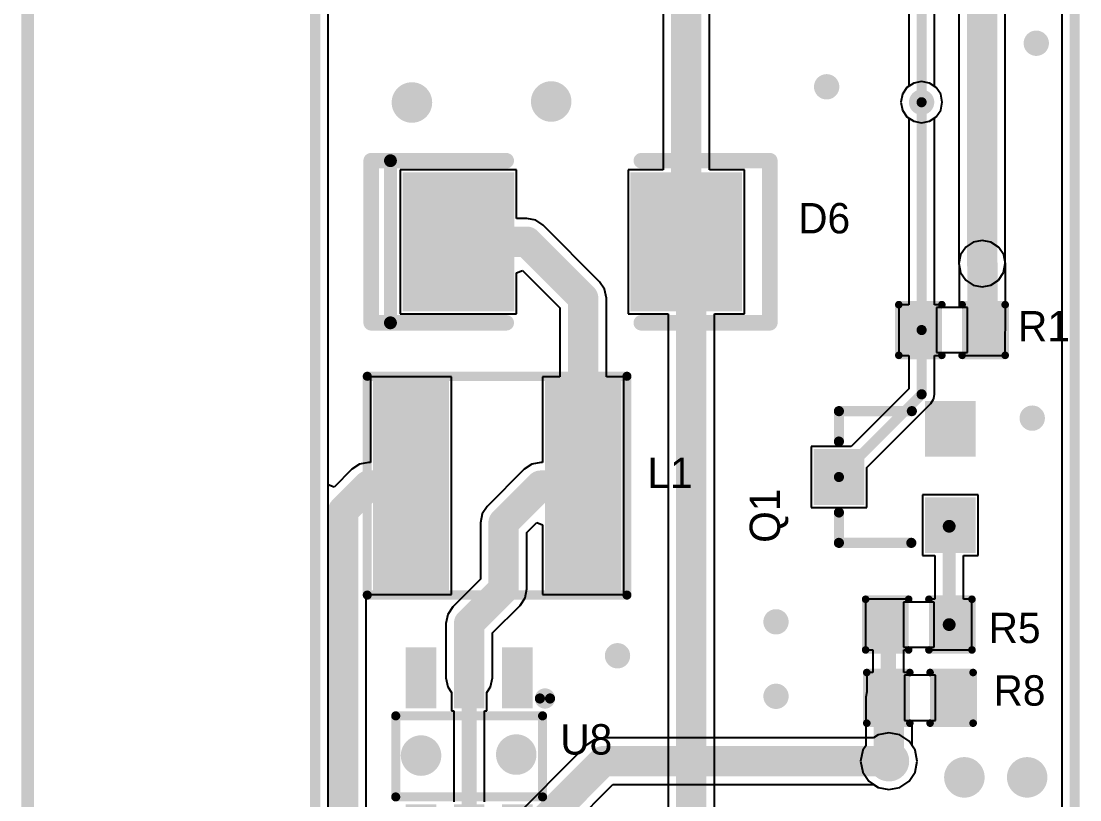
# Model space of a CAD drawing. Extents: x 10.58 to 11.54, y 9.91 to 15.27.
# Drawn here: x 10.598 to 11.421, y 11.416 to 12.021 of the extents above; entities that cross this region are included whole.
import ezdxf

# ---------------------------------------------------------------- set-up
doc = ezdxf.new("R2010")
doc.units = 0
doc.layers.get('0').update_dxf_attribs({"linetype": 'CONTINUOUS'})
for name, color, linetype in [('BOTTOMLAYER', 5, 'CONTINUOUS'), ('KEEPOUTLAYER', 6, 'CONTINUOUS'), ('MULTILAYER', 9, 'CONTINUOUS'), ('TOPLAYER', 1, 'CONTINUOUS'), ('TOPOVERLAY', 2, 'CONTINUOUS'), ('TOPPASTE', 8, 'CONTINUOUS'), ('TOPSOLDER', 216, 'CONTINUOUS'), ('VIAHOLELAYER', 16, 'CONTINUOUS')]:
    doc.layers.add(name, color=color, linetype=linetype)

# ---------------------------------------------------------------- blocks, each defined once
blk = doc.blocks.new('SOT_23_6L_1')
at = {"layer": 'TOPLAYER'}
for points in [[(-0.045276, 0.080709), (-0.045276, 0.041339), (-0.029528, 0.080709), (-0.029528, 0.041339)], [(-0.007874, 0.080709), (-0.007874, 0.041339), (0.007874, 0.080709), (0.007874, 0.041339)], [(0.029528, 0.080709), (0.029528, 0.041339), (0.045276, 0.080709), (0.045276, 0.041339)], [(-0.045276, -0.041339), (-0.045276, -0.080709), (-0.029528, -0.041339), (-0.029528, -0.080709)], [(-0.007874, -0.041339), (-0.007874, -0.080709), (0.007874, -0.041339), (0.007874, -0.080709)], [(0.029528, -0.041339), (0.029528, -0.080709), (0.045276, -0.041339), (0.045276, -0.080709)]]:
    blk.add_solid(points, dxfattribs=at)
at = {"layer": 'TOPOVERLAY', "const_width": 0.007087}
for points in [[(0.057087, 0.031496), (-0.057087, 0.031496)], [(-0.057087, 0.031496), (-0.057087, -0.031496)], [(0.057087, 0.031496), (0.057087, -0.031496)], [(0.057087, -0.031496), (-0.057087, -0.031496)]]:
    blk.add_lwpolyline(points, dxfattribs=at)
at = {"layer": 'TOPOVERLAY'}
for points, const_width in [([(-0.058858, 0.031496, 1), (-0.055315, 0.031496, 1)], 0.003543), ([(-0.058858, 0.031496, 1), (-0.055315, 0.031496, 1)], 0.003543), ([(0.055315, 0.031496, 1), (0.058858, 0.031496, 1)], 0.003543), ([(0.055315, 0.031496, 1), (0.058858, 0.031496, 1)], 0.003543), ([(-0.058858, -0.031496, 1), (-0.055315, -0.031496, 1)], 0.003543), ([(-0.058858, -0.031496, 1), (-0.055315, -0.031496, 1)], 0.003543), ([(0.055315, -0.031496, 1), (0.058858, -0.031496, 1)], 0.003543), ([(0.055315, -0.031496, 1), (0.058858, -0.031496, 1)], 0.003543), ([(-0.055, -0.045, 1), (-0.062874, -0.045, 1)], 0.007874), ([(-0.064842, -0.045, 1), (-0.060906, -0.045, 1)], 0.003937), ([(-0.056968, -0.045, 1), (-0.053032, -0.045, 1)], 0.003937)]:
    blk.add_lwpolyline(points, format="xyb", close=True, dxfattribs=dict(at, const_width=const_width))
at = {"layer": 'TOPPASTE'}
for points in [[(-0.045276, 0.080709), (-0.045276, 0.041339), (-0.029528, 0.080709), (-0.029528, 0.041339)], [(-0.007874, 0.080709), (-0.007874, 0.041339), (0.007874, 0.080709), (0.007874, 0.041339)], [(0.029528, 0.080709), (0.029528, 0.041339), (0.045276, 0.080709), (0.045276, 0.041339)], [(-0.045276, -0.041339), (-0.045276, -0.080709), (-0.029528, -0.041339), (-0.029528, -0.080709)], [(-0.007874, -0.041339), (-0.007874, -0.080709), (0.007874, -0.041339), (0.007874, -0.080709)], [(0.029528, -0.041339), (0.029528, -0.080709), (0.045276, -0.041339), (0.045276, -0.080709)]]:
    blk.add_solid(points, dxfattribs=at)
at = {"layer": 'TOPSOLDER'}
for points in [[(-0.049276, 0.084709), (-0.049276, 0.037339), (-0.025528, 0.084709), (-0.025528, 0.037339)], [(-0.011874, 0.084709), (-0.011874, 0.037339), (0.011874, 0.084709), (0.011874, 0.037339)], [(0.025528, 0.084709), (0.025528, 0.037339), (0.049276, 0.084709), (0.049276, 0.037339)], [(-0.049276, -0.037339), (-0.049276, -0.084709), (-0.025528, -0.037339), (-0.025528, -0.084709)], [(-0.011874, -0.037339), (-0.011874, -0.084709), (0.011874, -0.037339), (0.011874, -0.084709)], [(0.025528, -0.037339), (0.025528, -0.084709), (0.049276, -0.037339), (0.049276, -0.084709)]]:
    blk.add_solid(points, dxfattribs=at)
blk = doc.blocks.new('DSMD_5')
at = {"layer": 'TOPLAYER'}
for points in [[(-0.03937, -0.05), (0.03937, -0.05), (-0.03937, 0.05), (0.03937, 0.05)], [(0.137795, -0.05), (0.216535, -0.05), (0.137795, 0.05), (0.216535, 0.05)]]:
    blk.add_solid(points, dxfattribs=at)
at = {"layer": 'TOPOVERLAY'}
for points, const_width in [([(0.035, 0.062992), (-0.065, 0.062992)], 0.012), ([(-0.065, 0.062992), (-0.065, -0.062992)], 0.012), ([(0.245, 0.062992), (0.139921, 0.062992)], 0.012), ([(0.23, 0.062992), (0.23, -0.062992)], 0.01), ([(0.245, 0.062992), (0.245, -0.062992)], 0.012), ([(0.035, -0.062992), (-0.065, -0.062992)], 0.012), ([(0.245, -0.062992), (0.139921, -0.062992)], 0.012)]:
    blk.add_lwpolyline(points, dxfattribs=dict(at, const_width=const_width))
for points, const_width in [([(-0.068, 0.062992, 1), (-0.062, 0.062992, 1)], 0.006), ([(-0.068, 0.062992, 1), (-0.062, 0.062992, 1)], 0.006), ([(0.032, 0.062992, 1), (0.038, 0.062992, 1)], 0.006), ([(0.136921, 0.062992, 1), (0.142921, 0.062992, 1)], 0.006), ([(0.2275, 0.062992, 1), (0.2325, 0.062992, 1)], 0.005), ([(0.242, 0.062992, 1), (0.248, 0.062992, 1)], 0.006), ([(0.242, 0.062992, 1), (0.248, 0.062992, 1)], 0.006), ([(-0.068, -0.062992, 1), (-0.062, -0.062992, 1)], 0.006), ([(-0.068, -0.062992, 1), (-0.062, -0.062992, 1)], 0.006), ([(0.032, -0.062992, 1), (0.038, -0.062992, 1)], 0.006), ([(0.136921, -0.062992, 1), (0.142921, -0.062992, 1)], 0.006), ([(0.242, -0.062992, 1), (0.248, -0.062992, 1)], 0.006), ([(0.242, -0.062992, 1), (0.248, -0.062992, 1)], 0.006), ([(0.2275, -0.062992, 1), (0.2325, -0.062992, 1)], 0.005)]:
    blk.add_lwpolyline(points, format="xyb", close=True, dxfattribs=dict(at, const_width=const_width))
at = {"layer": 'TOPPASTE'}
for points in [[(-0.03937, -0.05), (0.03937, -0.05), (-0.03937, 0.05), (0.03937, 0.05)], [(0.137795, -0.05), (0.216535, -0.05), (0.137795, 0.05), (0.216535, 0.05)]]:
    blk.add_solid(points, dxfattribs=at)
at = {"layer": 'TOPSOLDER'}
for points in [[(-0.04337, -0.054), (0.04337, -0.054), (-0.04337, 0.054), (0.04337, 0.054)], [(0.133795, -0.054), (0.220535, -0.054), (0.133795, 0.054), (0.220535, 0.054)]]:
    blk.add_solid(points, dxfattribs=at)
blk = doc.blocks.new('L_SMD_25')
at = {"layer": 'TOPLAYER'}
for points in [[(-0.092835, -0.07811), (-0.041654, -0.07811), (-0.092835, 0.07937), (-0.041654, 0.07937)], [(0.041024, -0.07811), (0.092205, -0.07811), (0.041024, 0.07937), (0.092205, 0.07937)]]:
    blk.add_solid(points, dxfattribs=at)
at = {"layer": 'TOPOVERLAY', "const_width": 0.007087}
for points in [[(-0.10126, 0.08563), (-0.10126, -0.08437)], [(0.10063, 0.08563), (-0.10126, 0.08563)], [(0.10063, 0.08563), (0.10063, -0.08437)], [(0.10063, -0.08437), (-0.10126, -0.08437)]]:
    blk.add_lwpolyline(points, dxfattribs=at)
at = {"layer": 'TOPOVERLAY', "const_width": 0.003543}
for points in [[(-0.103031, 0.08563, 1), (-0.099488, 0.08563, 1)], [(-0.103031, 0.08563, 1), (-0.099488, 0.08563, 1)], [(0.098858, 0.08563, 1), (0.102402, 0.08563, 1)], [(0.098858, 0.08563, 1), (0.102402, 0.08563, 1)], [(-0.103031, -0.08437, 1), (-0.099488, -0.08437, 1)], [(-0.103031, -0.08437, 1), (-0.099488, -0.08437, 1)], [(0.098858, -0.08437, 1), (0.102402, -0.08437, 1)], [(0.098858, -0.08437, 1), (0.102402, -0.08437, 1)]]:
    blk.add_lwpolyline(points, format="xyb", close=True, dxfattribs=at)
at = {"layer": 'TOPPASTE'}
for points in [[(-0.092835, -0.07811), (-0.041654, -0.07811), (-0.092835, 0.07937), (-0.041654, 0.07937)], [(0.041024, -0.07811), (0.092205, -0.07811), (0.041024, 0.07937), (0.092205, 0.07937)]]:
    blk.add_solid(points, dxfattribs=at)
at = {"layer": 'TOPSOLDER'}
for points in [[(-0.096835, -0.08211), (-0.037653, -0.08211), (-0.096835, 0.08337), (-0.037653, 0.08337)], [(0.037024, -0.08211), (0.096205, -0.08211), (0.037024, 0.08337), (0.096205, 0.08337)]]:
    blk.add_solid(points, dxfattribs=at)
blk = doc.blocks.new('SOT_23_29')
at = {"layer": 'TOPLAYER'}
for points in [[(-0.017716, -0.015748), (0.017716, -0.015748), (-0.017716, 0.015748), (0.017716, 0.015748)], [(-0.055118, -0.102362), (-0.019685, -0.102362), (-0.055118, -0.070866), (-0.019685, -0.070866)], [(0.019686, -0.102362), (0.055119, -0.102362), (0.019686, -0.070866), (0.055119, -0.070866)]]:
    blk.add_solid(points, dxfattribs=at)
at = {"layer": 'TOPOVERLAY', "const_width": 0.003937}
for points in [[(-0.05315, 0, 1), (-0.049213, 0, 1)], [(-0.05315, 0, 1), (-0.049213, 0, 1)], [(-0.029528, 0, 1), (-0.025591, 0, 1)], [(0.025591, 0, 1), (0.029528, 0, 1)], [(0.049213, 0, 1), (0.05315, 0, 1)], [(0.049213, 0, 1), (0.05315, 0, 1)], [(-0.05315, -0.056299, 1), (-0.049213, -0.056299, 1)], [(0.049213, -0.056693, 1), (0.05315, -0.056693, 1)]]:
    blk.add_lwpolyline(points, format="xyb", close=True, dxfattribs=at)
at = {"layer": 'TOPOVERLAY', "const_width": 0.007874}
for points in [[(-0.051181, 0), (-0.051181, -0.056299)], [(-0.051181, 0), (-0.027559, 0)], [(0.027559, 0), (0.051181, 0)], [(0.051181, 0), (0.051181, -0.056693)]]:
    blk.add_lwpolyline(points, dxfattribs=at)
at = {"layer": 'TOPPASTE'}
for points in [[(-0.017716, -0.015748), (0.017716, -0.015748), (-0.017716, 0.015748), (0.017716, 0.015748)], [(-0.055118, -0.102362), (-0.019685, -0.102362), (-0.055118, -0.070866), (-0.019685, -0.070866)], [(0.019686, -0.102362), (0.055119, -0.102362), (0.019686, -0.070866), (0.055119, -0.070866)]]:
    blk.add_solid(points, dxfattribs=at)
at = {"layer": 'TOPSOLDER'}
for points in [[(-0.021716, -0.019748), (0.021716, -0.019748), (-0.021716, 0.019748), (0.021716, 0.019748)], [(-0.059118, -0.106362), (-0.015685, -0.106362), (-0.059118, -0.066866), (-0.015685, -0.066866)], [(0.015686, -0.106362), (0.059118, -0.106362), (0.015686, -0.066866), (0.059118, -0.066866)]]:
    blk.add_solid(points, dxfattribs=at)
blk = doc.blocks.new('R_0402_30')
at = {"layer": 'TOPLAYER'}
for p, q in [((0.017, 0.0175), (-0.007, 0.0175)), ((-0.007, 0.0175), (-0.007, -0.0175)), ((0.017, -0.0175), (0.017, 0.0175)), ((-0.007, -0.0175), (0.017, -0.0175))]:
    blk.add_line(p, q, dxfattribs=at)
for points in [[(-0.006811, -0.01378), (-0.006811, 0.01378), (-0.030433, -0.01378), (-0.030433, 0.01378)], [(0.040433, -0.01378), (0.040433, 0.01378), (0.016811, -0.01378), (0.016811, 0.01378)]]:
    blk.add_solid(points, dxfattribs=at)
at = {"layer": 'TOPOVERLAY', "const_width": 0.005906}
for points in [[(-0.036339, -0.019685), (-0.036339, 0.019685)], [(-0.036339, 0.019685), (-0.002874, 0.019685)], [(0.012874, 0.019685), (0.046339, 0.019685)], [(0.046339, -0.019685), (0.046339, 0.019685)], [(-0.036339, -0.019685), (-0.002874, -0.019685)], [(0.012874, -0.019685), (0.046339, -0.019685)]]:
    blk.add_lwpolyline(points, dxfattribs=at)
at = {"layer": 'TOPOVERLAY', "const_width": 0.002953}
for points in [[(-0.037815, 0.019685, 1), (-0.034862, 0.019685, 1)], [(-0.037815, 0.019685, 1), (-0.034862, 0.019685, 1)], [(-0.00435, 0.019685, 1), (-0.001398, 0.019685, 1)], [(0.011398, 0.019685, 1), (0.01435, 0.019685, 1)], [(0.044862, 0.019685, 1), (0.047815, 0.019685, 1)], [(0.044862, 0.019685, 1), (0.047815, 0.019685, 1)], [(-0.037815, -0.019685, 1), (-0.034862, -0.019685, 1)], [(-0.037815, -0.019685, 1), (-0.034862, -0.019685, 1)], [(-0.00435, -0.019685, 1), (-0.001398, -0.019685, 1)], [(0.011398, -0.019685, 1), (0.01435, -0.019685, 1)], [(0.044862, -0.019685, 1), (0.047815, -0.019685, 1)], [(0.044862, -0.019685, 1), (0.047815, -0.019685, 1)]]:
    blk.add_lwpolyline(points, format="xyb", close=True, dxfattribs=at)
at = {"layer": 'TOPPASTE'}
for points in [[(-0.006811, -0.01378), (-0.006811, 0.01378), (-0.030433, -0.01378), (-0.030433, 0.01378)], [(0.040433, -0.01378), (0.040433, 0.01378), (0.016811, -0.01378), (0.016811, 0.01378)]]:
    blk.add_solid(points, dxfattribs=at)
at = {"layer": 'TOPSOLDER'}
for points in [[(-0.002811, -0.01778), (-0.002811, 0.01778), (-0.034433, -0.01778), (-0.034433, 0.01778)], [(0.044433, -0.01778), (0.044433, 0.01778), (0.012811, -0.01778), (0.012811, 0.01778)]]:
    blk.add_solid(points, dxfattribs=at)
blk = doc.blocks.new('R_0402_34')
at = {"layer": 'TOPLAYER'}
for p, q in [((0.017, 0.0175), (-0.007, 0.0175)), ((-0.007, 0.0175), (-0.007, -0.0175)), ((0.017, -0.0175), (0.017, 0.0175)), ((-0.007, -0.0175), (0.017, -0.0175))]:
    blk.add_line(p, q, dxfattribs=at)
for points in [[(-0.006811, -0.01378), (-0.006811, 0.01378), (-0.030433, -0.01378), (-0.030433, 0.01378)], [(0.040433, -0.01378), (0.040433, 0.01378), (0.016811, -0.01378), (0.016811, 0.01378)]]:
    blk.add_solid(points, dxfattribs=at)
at = {"layer": 'TOPOVERLAY', "const_width": 0.005906}
for points in [[(-0.036339, -0.019685), (-0.036339, 0.019685)], [(-0.036339, 0.019685), (-0.002874, 0.019685)], [(0.012874, 0.019685), (0.046339, 0.019685)], [(0.046339, -0.019685), (0.046339, 0.019685)], [(-0.036339, -0.019685), (-0.002874, -0.019685)], [(0.012874, -0.019685), (0.046339, -0.019685)]]:
    blk.add_lwpolyline(points, dxfattribs=at)
at = {"layer": 'TOPOVERLAY', "const_width": 0.002953}
for points in [[(-0.037815, 0.019685, 1), (-0.034862, 0.019685, 1)], [(-0.037815, 0.019685, 1), (-0.034862, 0.019685, 1)], [(-0.00435, 0.019685, 1), (-0.001398, 0.019685, 1)], [(0.011398, 0.019685, 1), (0.01435, 0.019685, 1)], [(0.044862, 0.019685, 1), (0.047815, 0.019685, 1)], [(0.044862, 0.019685, 1), (0.047815, 0.019685, 1)], [(-0.037815, -0.019685, 1), (-0.034862, -0.019685, 1)], [(-0.037815, -0.019685, 1), (-0.034862, -0.019685, 1)], [(-0.00435, -0.019685, 1), (-0.001398, -0.019685, 1)], [(0.011398, -0.019685, 1), (0.01435, -0.019685, 1)], [(0.044862, -0.019685, 1), (0.047815, -0.019685, 1)], [(0.044862, -0.019685, 1), (0.047815, -0.019685, 1)]]:
    blk.add_lwpolyline(points, format="xyb", close=True, dxfattribs=at)
at = {"layer": 'TOPPASTE'}
for points in [[(-0.006811, -0.01378), (-0.006811, 0.01378), (-0.030433, -0.01378), (-0.030433, 0.01378)], [(0.040433, -0.01378), (0.040433, 0.01378), (0.016811, -0.01378), (0.016811, 0.01378)]]:
    blk.add_solid(points, dxfattribs=at)
at = {"layer": 'TOPSOLDER'}
for points in [[(-0.002811, -0.01778), (-0.002811, 0.01778), (-0.034433, -0.01778), (-0.034433, 0.01778)], [(0.044433, -0.01778), (0.044433, 0.01778), (0.012811, -0.01778), (0.012811, 0.01778)]]:
    blk.add_solid(points, dxfattribs=at)
blk = doc.blocks.new('R_0402_36')
at = {"layer": 'TOPLAYER'}
for p, q in [((0.017, 0.0175), (-0.007, 0.0175)), ((-0.007, 0.0175), (-0.007, -0.0175)), ((0.017, -0.0175), (0.017, 0.0175)), ((-0.007, -0.0175), (0.017, -0.0175))]:
    blk.add_line(p, q, dxfattribs=at)
for points in [[(-0.006811, -0.01378), (-0.006811, 0.01378), (-0.030433, -0.01378), (-0.030433, 0.01378)], [(0.040433, -0.01378), (0.040433, 0.01378), (0.016811, -0.01378), (0.016811, 0.01378)]]:
    blk.add_solid(points, dxfattribs=at)
at = {"layer": 'TOPOVERLAY', "const_width": 0.005906}
for points in [[(-0.036339, -0.019685), (-0.036339, 0.019685)], [(-0.036339, 0.019685), (-0.002874, 0.019685)], [(0.012874, 0.019685), (0.046339, 0.019685)], [(0.046339, -0.019685), (0.046339, 0.019685)], [(-0.036339, -0.019685), (-0.002874, -0.019685)], [(0.012874, -0.019685), (0.046339, -0.019685)]]:
    blk.add_lwpolyline(points, dxfattribs=at)
at = {"layer": 'TOPOVERLAY', "const_width": 0.002953}
for points in [[(-0.037815, 0.019685, 1), (-0.034862, 0.019685, 1)], [(-0.037815, 0.019685, 1), (-0.034862, 0.019685, 1)], [(-0.00435, 0.019685, 1), (-0.001398, 0.019685, 1)], [(0.011398, 0.019685, 1), (0.01435, 0.019685, 1)], [(0.044862, 0.019685, 1), (0.047815, 0.019685, 1)], [(0.044862, 0.019685, 1), (0.047815, 0.019685, 1)], [(-0.037815, -0.019685, 1), (-0.034862, -0.019685, 1)], [(-0.037815, -0.019685, 1), (-0.034862, -0.019685, 1)], [(-0.00435, -0.019685, 1), (-0.001398, -0.019685, 1)], [(0.011398, -0.019685, 1), (0.01435, -0.019685, 1)], [(0.044862, -0.019685, 1), (0.047815, -0.019685, 1)], [(0.044862, -0.019685, 1), (0.047815, -0.019685, 1)]]:
    blk.add_lwpolyline(points, format="xyb", close=True, dxfattribs=at)
at = {"layer": 'TOPPASTE'}
for points in [[(-0.006811, -0.01378), (-0.006811, 0.01378), (-0.030433, -0.01378), (-0.030433, 0.01378)], [(0.040433, -0.01378), (0.040433, 0.01378), (0.016811, -0.01378), (0.016811, 0.01378)]]:
    blk.add_solid(points, dxfattribs=at)
at = {"layer": 'TOPSOLDER'}
for points in [[(-0.002811, -0.01778), (-0.002811, 0.01778), (-0.034433, -0.01778), (-0.034433, 0.01778)], [(0.044433, -0.01778), (0.044433, 0.01778), (0.012811, -0.01778), (0.012811, 0.01778)]]:
    blk.add_solid(points, dxfattribs=at)

msp = doc.modelspace()

# ---------------------------------------------------------------- linework, layer by layer
at = {"layer": 'BOTTOMLAYER'}
for p, q in [((10.836504, 10.348354), (10.836504, 12.641469)), ((11.406985, 12.641469), (11.406985, 10.706622)), ((11.363037, 11.832416), (11.363037, 12.299345)), ((11.326909, 12.291863), (11.326909, 11.832416)), ((11.287902, 12.136712), (11.287902, 11.970055)), ((11.307972, 11.970055), (11.307972, 12.140869)), ((11.286583, 11.969174), (11.283103, 11.963965)), ((11.287902, 11.970055), (11.286583, 11.969174)), ((11.30929, 11.969174), (11.307972, 11.970055)), ((11.312771, 11.963965), (11.30929, 11.969174)), ((11.283103, 11.963965), (11.28188, 11.95782)), ((11.313993, 11.95782), (11.312771, 11.963965)), ((11.28188, 11.95782), (11.283103, 11.951676)), ((11.283103, 11.951676), (11.286583, 11.946467)), ((11.30929, 11.946467), (11.312771, 11.951676)), ((11.312771, 11.951676), (11.313993, 11.95782)), ((11.286583, 11.946467), (11.291792, 11.942986)), ((11.304081, 11.942986), (11.30929, 11.946467)), ((11.291792, 11.942986), (11.297937, 11.941764)), ((11.297937, 11.941764), (11.304081, 11.942986)), ((11.326909, 11.832416), (11.328284, 11.825503)), ((11.361662, 11.825503), (11.363037, 11.832416)), ((11.328284, 11.825503), (11.3322, 11.819643)), ((11.357746, 11.819643), (11.361662, 11.825503)), ((11.3322, 11.819643), (11.33806, 11.815727)), ((11.33806, 11.815727), (11.344973, 11.814352)), ((11.344973, 11.814352), (11.351886, 11.815727)), ((11.351886, 11.815727), (11.357746, 11.819643)), ((11.264083, 11.466199), (11.260591, 11.463865)), ((11.272532, 11.467879), (11.264083, 11.466199)), ((11.280981, 11.466199), (11.272532, 11.467879)), ((11.288143, 11.461413), (11.280981, 11.466199)), ((11.037712, 11.458574), (10.970389, 11.391251)), ((11.043572, 11.46249), (11.037712, 11.458574)), ((11.050485, 11.463865), (11.043572, 11.46249)), ((11.260591, 11.463865), (11.050485, 11.463865)), ((11.292929, 11.45425), (11.288143, 11.461413)), ((11.29461, 11.445801), (11.292929, 11.45425)), ((11.292929, 11.437353), (11.29461, 11.445801)), ((11.288143, 11.43019), (11.292929, 11.437353)), ((11.001226, 11.370996), (11.057967, 11.427738)), ((11.057967, 11.427738), (11.260591, 11.427738)), ((11.260591, 11.427738), (11.264083, 11.425404)), ((11.264083, 11.425404), (11.272532, 11.423724)), ((11.272532, 11.423724), (11.280981, 11.425404)), ((11.280981, 11.425404), (11.288143, 11.43019))]:
    msp.add_line(p, q, dxfattribs=at)
for points, const_width in [([(11.344973, 11.832416), (11.344973, 12.299345)], 0.023622), ([(11.297937, 11.95782), (11.297937, 12.140869)], 0.007874), ([(10.983162, 11.378478), (11.050485, 11.445801)], 0.023622), ([(11.050485, 11.445801), (11.272532, 11.445801)], 0.023622), ([(11.26466, 11.445801), (11.272532, 11.445801)], 0.023622)]:
    msp.add_lwpolyline(points, dxfattribs=dict(at, const_width=const_width))
for points, const_width in [([(11.382178, 12.003675, 1), (11.39202, 12.003675, 1)], 0.009843), ([(11.219186, 11.969817, 1), (11.229028, 11.969817, 1)], 0.009843), ([(10.893792, 11.957612, 1), (10.90954, 11.957612, 1)], 0.015748), ([(11.00206, 11.9584, 1), (11.017808, 11.9584, 1)], 0.015748), ([(11.293016, 11.95782, 1), (11.302858, 11.95782, 1)], 0.009843), ([(11.295968, 11.95782, 1), (11.299905, 11.95782, 1)], 0.003937), ([(11.339068, 11.832416, 1), (11.350879, 11.832416, 1)], 0.011811), ([(11.340052, 11.832416, 1), (11.349894, 11.832416, 1)], 0.009843), ([(11.379028, 11.712337, 1), (11.388871, 11.712337, 1)], 0.009843), ([(11.179816, 11.554069, 1), (11.189658, 11.554069, 1)], 0.009843), ([(11.056587, 11.527691, 1), (11.06643, 11.527691, 1)], 0.009843), ([(11.179816, 11.496195, 1), (11.189658, 11.496195, 1)], 0.009843), ([(10.974894, 11.450919, 1), (10.990642, 11.450919, 1)], 0.015748), ([(10.900878, 11.450132, 1), (10.916626, 11.450132, 1)], 0.015748), ([(11.264658, 11.445801, 1), (11.280406, 11.445801, 1)], 0.015748), ([(11.044579, 11.445801, 1), (11.05639, 11.445801, 1)], 0.011811), ([(11.044579, 11.445801, 1), (11.05639, 11.445801, 1)], 0.011811), ([(11.258755, 11.445801, 1), (11.270566, 11.445801, 1)], 0.011811), ([(11.266626, 11.445801, 1), (11.278438, 11.445801, 1)], 0.011811), ([(11.266626, 11.445801, 1), (11.278438, 11.445801, 1)], 0.011811), ([(11.323319, 11.433203, 1), (11.339067, 11.433203, 1)], 0.015748), ([(11.372138, 11.433203, 1), (11.387886, 11.433203, 1)], 0.015748)]:
    msp.add_lwpolyline(points, format="xyb", close=True, dxfattribs=dict(at, const_width=const_width))
at = {"layer": 'KEEPOUTLAYER'}
for points, const_width in [([(10.826469, 10.338318), (10.826469, 12.641469)], 0.007874), ([(11.417021, 10.696586), (11.417021, 12.641469)], 0.007874), ([(10.602847, 10.338318), (10.602847, 12.473279)], 0.01)]:
    msp.add_lwpolyline(points, dxfattribs=dict(at, const_width=const_width))
at = {"layer": 'MULTILAYER'}
for points, const_width in [([(11.382178, 12.003675, 1), (11.39202, 12.003675, 1)], 0.009843), ([(11.219186, 11.969817, 1), (11.229028, 11.969817, 1)], 0.009843), ([(10.893792, 11.957612, 1), (10.90954, 11.957612, 1)], 0.015748), ([(11.00206, 11.9584, 1), (11.017808, 11.9584, 1)], 0.015748), ([(11.293016, 11.95782, 1), (11.302858, 11.95782, 1)], 0.009843), ([(11.340052, 11.832416, 1), (11.349894, 11.832416, 1)], 0.009843), ([(11.379028, 11.712337, 1), (11.388871, 11.712337, 1)], 0.009843), ([(11.179816, 11.554069, 1), (11.189658, 11.554069, 1)], 0.009843), ([(11.056587, 11.527691, 1), (11.06643, 11.527691, 1)], 0.009843), ([(11.179816, 11.496195, 1), (11.189658, 11.496195, 1)], 0.009843), ([(10.974894, 11.450919, 1), (10.990642, 11.450919, 1)], 0.015748), ([(10.900878, 11.450132, 1), (10.916626, 11.450132, 1)], 0.015748), ([(11.264658, 11.445801, 1), (11.280406, 11.445801, 1)], 0.015748), ([(11.323319, 11.433203, 1), (11.339067, 11.433203, 1)], 0.015748), ([(11.372138, 11.433203, 1), (11.387886, 11.433203, 1)], 0.015748)]:
    msp.add_lwpolyline(points, format="xyb", close=True, dxfattribs=dict(at, const_width=const_width))
at = {"layer": 'TOPLAYER'}
for p, q in [((10.836504, 11.660634), (10.836504, 12.641469)), ((11.406985, 12.641469), (11.406985, 10.706622)), ((11.096895, 12.07248), (11.096895, 11.905306)), ((11.133022, 11.905306), (11.133022, 12.064998)), ((11.286583, 11.969174), (11.283103, 11.963965)), ((11.291792, 11.972655), (11.286583, 11.969174)), ((11.297937, 11.973877), (11.291792, 11.972655)), ((11.304081, 11.972655), (11.297937, 11.973877)), ((11.30929, 11.969174), (11.304081, 11.972655)), ((11.312771, 11.963965), (11.30929, 11.969174)), ((11.283103, 11.963965), (11.28188, 11.95782)), ((11.313993, 11.95782), (11.312771, 11.963965)), ((11.28188, 11.95782), (11.283103, 11.951676)), ((11.283103, 11.951676), (11.286583, 11.946467)), ((11.30929, 11.946467), (11.312771, 11.951676)), ((11.312771, 11.951676), (11.313993, 11.95782)), ((11.286583, 11.946467), (11.287902, 11.945586)), ((11.287902, 11.945586), (11.287902, 11.800486)), ((11.307972, 11.945586), (11.30929, 11.946467)), ((11.307972, 11.800486), (11.307972, 11.945586)), ((10.983069, 11.905306), (10.892518, 11.905306)), ((10.892518, 11.905306), (10.892518, 11.793495)), ((10.983069, 11.867464), (10.983069, 11.905306)), ((11.096895, 11.905306), (11.069683, 11.905306)), ((11.069683, 11.905306), (11.069683, 11.793495)), ((11.160234, 11.905306), (11.133022, 11.905306)), ((11.160234, 11.793495), (11.160234, 11.905306)), ((10.99098, 11.867464), (10.983069, 11.867464)), ((10.997893, 11.866089), (10.99098, 11.867464)), ((11.003753, 11.862174), (10.997893, 11.866089)), ((11.047576, 11.818351), (11.003753, 11.862174)), ((11.3322, 11.845189), (11.328284, 11.839328)), ((11.33806, 11.849104), (11.3322, 11.845189)), ((11.344973, 11.850479), (11.33806, 11.849104)), ((11.351886, 11.849104), (11.344973, 11.850479)), ((11.357746, 11.845189), (11.351886, 11.849104)), ((11.357954, 11.844981), (11.357746, 11.845189)), ((11.361869, 11.83912), (11.357954, 11.844981)), ((11.328284, 11.839328), (11.326909, 11.832416)), ((11.363244, 11.832208), (11.361869, 11.83912)), ((11.326909, 11.832416), (11.327117, 11.831371)), ((11.327117, 11.831371), (11.327117, 11.798301)), ((11.363244, 11.780801), (11.363244, 11.832208)), ((10.983069, 11.825233), (10.987688, 11.827146)), ((10.983069, 11.793495), (10.983069, 11.825233)), ((10.987688, 11.827146), (11.016739, 11.798096)), ((11.051491, 11.81249), (11.047576, 11.818351)), ((11.052866, 11.805578), (11.051491, 11.81249)), ((11.052866, 11.744516), (11.052866, 11.805578)), ((11.016739, 11.798096), (11.016739, 11.744516)), ((11.287902, 11.800486), (11.28022, 11.800486)), ((11.28022, 11.800486), (11.28022, 11.761116)), ((11.315653, 11.800486), (11.307972, 11.800486)), ((11.315653, 11.798301), (11.315653, 11.800486)), ((11.327117, 11.798301), (11.315653, 11.798301)), ((10.892518, 11.793495), (10.983069, 11.793495)), ((11.069683, 11.793495), (11.100817, 11.793495)), ((11.100817, 11.793495), (11.100817, 11.064601)), ((11.136944, 11.22743), (11.136944, 11.793495)), ((11.136944, 11.793495), (11.160234, 11.793495)), ((11.362897, 11.779056), (11.363244, 11.780801)), ((11.362897, 11.761116), (11.362897, 11.779056)), ((11.315653, 11.761116), (11.315653, 11.763301)), ((11.315653, 11.763301), (11.327464, 11.763301)), ((11.327464, 11.763301), (11.327464, 11.761116)), ((11.28022, 11.761116), (11.287902, 11.761116)), ((11.287902, 11.761116), (11.287902, 11.735035)), ((11.307972, 11.730879), (11.307972, 11.761116)), ((11.307972, 11.761116), (11.315653, 11.761116)), ((11.327464, 11.761116), (11.362897, 11.761116)), ((10.932441, 11.744516), (10.869449, 11.744516)), ((10.869449, 11.744516), (10.869449, 11.677934)), ((10.932441, 11.575225), (10.932441, 11.744516)), ((11.016739, 11.744516), (11.003307, 11.744516)), ((11.003307, 11.744516), (11.003307, 11.677934)), ((11.066299, 11.744516), (11.052866, 11.744516)), ((11.066299, 11.575225), (11.066299, 11.744516)), ((11.287902, 11.735035), (11.243089, 11.690223)), ((11.307335, 11.727675), (11.307972, 11.730879)), ((11.255312, 11.674062), (11.305033, 11.723783)), ((11.305033, 11.723783), (11.307208, 11.727038)), ((11.307208, 11.727038), (11.307335, 11.727675)), ((11.243089, 11.690223), (11.212005, 11.690223)), ((11.212005, 11.690223), (11.212005, 11.642979)), ((10.855047, 11.672644), (10.841124, 11.65872)), ((10.860907, 11.676559), (10.855047, 11.672644)), ((10.86782, 11.677934), (10.860907, 11.676559)), ((10.869449, 11.677934), (10.86782, 11.677934)), ((10.988997, 11.672644), (10.960153, 11.6438)), ((10.994857, 11.676559), (10.988997, 11.672644)), ((11.00177, 11.677934), (10.994857, 11.676559)), ((11.003307, 11.677934), (11.00177, 11.677934)), ((11.255312, 11.642979), (11.255312, 11.674062)), ((10.841124, 11.65872), (10.836504, 11.660634)), ((11.341926, 11.652821), (11.298619, 11.652821)), ((11.298619, 11.652821), (11.298619, 11.605577)), ((11.341926, 11.605577), (11.341926, 11.652821)), ((10.960153, 11.6438), (10.956237, 11.637939)), ((11.212005, 11.642979), (11.255312, 11.642979)), ((10.956237, 11.637939), (10.954862, 11.631027)), ((10.954862, 11.631027), (10.954862, 11.587132)), ((10.990989, 11.623544), (10.998687, 11.631243)), ((10.998687, 11.631243), (11.003307, 11.629329)), ((10.990989, 11.57965), (10.990989, 11.623544)), ((11.003307, 11.629329), (11.003307, 11.575225)), ((11.298619, 11.605577), (11.308262, 11.605577)), ((11.308262, 11.605577), (11.308262, 11.571586)), ((11.3305, 11.571586), (11.3305, 11.605577)), ((11.3305, 11.605577), (11.341926, 11.605577)), ((10.954862, 11.587132), (10.933386, 11.565656)), ((10.866186, 11.22283), (10.866186, 11.575225)), ((10.866186, 11.575225), (10.869449, 11.575225)), ((10.869449, 11.575225), (10.869449, 11.575225)), ((10.869449, 11.575225), (10.932441, 11.575225)), ((10.989614, 11.572738), (10.990989, 11.57965)), ((11.003307, 11.575225), (11.066299, 11.575225)), ((10.933386, 11.565656), (10.92947, 11.559796)), ((10.964222, 11.545401), (10.985699, 11.566877)), ((10.985699, 11.566877), (10.989614, 11.572738)), ((11.289853, 11.571586), (11.25442, 11.571586)), ((11.25442, 11.571586), (11.25442, 11.532216)), ((11.289853, 11.569401), (11.289853, 11.571586)), ((11.301664, 11.569401), (11.289853, 11.569401)), ((11.308262, 11.571586), (11.301664, 11.571586)), ((11.301664, 11.571586), (11.301664, 11.569401)), ((11.337097, 11.571586), (11.3305, 11.571586)), ((11.337097, 11.532216), (11.337097, 11.571586)), ((10.92947, 11.559796), (10.928095, 11.552883)), ((10.928095, 11.552883), (10.928095, 11.510524)), ((10.964222, 11.510524), (10.964222, 11.545401)), ((11.25442, 11.532216), (11.260094, 11.532216)), ((11.260094, 11.532216), (11.260094, 11.514686)), ((11.284179, 11.514686), (11.284179, 11.532216)), ((11.284179, 11.532216), (11.289853, 11.532216)), ((11.289853, 11.532216), (11.289853, 11.534401)), ((11.289853, 11.534401), (11.301664, 11.534401)), ((11.301664, 11.534401), (11.301664, 11.532216)), ((11.301664, 11.532216), (11.337097, 11.532216)), ((10.928095, 11.510524), (10.92947, 11.503612)), ((10.962847, 11.503612), (10.964222, 11.510524)), ((11.260094, 11.514686), (11.25532, 11.514686)), ((11.25532, 11.514686), (11.25532, 11.499788)), ((11.290753, 11.514686), (11.284179, 11.514686)), ((11.290753, 11.512501), (11.290753, 11.514686)), ((11.308659, 11.512501), (11.290753, 11.512501)), ((11.308659, 11.477501), (11.308659, 11.512501)), ((10.92947, 11.503612), (10.932379, 11.499258)), ((10.932379, 11.499258), (10.932379, 11.484934)), ((10.959938, 11.499258), (10.962847, 11.503612)), ((10.959938, 11.484934), (10.959938, 11.499258)), ((11.25532, 11.499788), (11.254468, 11.495505)), ((11.254468, 11.495505), (11.254468, 11.457743)), ((10.932379, 11.484934), (10.934116, 11.484934)), ((10.934116, 11.484934), (10.934116, 11.414067)), ((10.958201, 11.414067), (10.958201, 11.484934)), ((10.958201, 11.484934), (10.959938, 11.484934)), ((11.290596, 11.457743), (11.290596, 11.475316)), ((11.290596, 11.475316), (11.290753, 11.475316)), ((11.290753, 11.475316), (11.290753, 11.477501)), ((11.290753, 11.477501), (11.308659, 11.477501)), ((11.254468, 11.457743), (11.252135, 11.45425)), ((11.292929, 11.45425), (11.290596, 11.457743)), ((11.252135, 11.45425), (11.250454, 11.445801)), ((11.29461, 11.445801), (11.292929, 11.45425)), ((11.250454, 11.445801), (11.252135, 11.437353)), ((11.292929, 11.437353), (11.29461, 11.445801)), ((11.252135, 11.437353), (11.256921, 11.43019)), ((11.288143, 11.43019), (11.292929, 11.437353)), ((11.256921, 11.43019), (11.264083, 11.425404)), ((11.264083, 11.425404), (11.272532, 11.423724)), ((11.272532, 11.423724), (11.280981, 11.425404)), ((11.280981, 11.425404), (11.288143, 11.43019))]:
    msp.add_line(p, q, dxfattribs=at)
for points, const_width in [([(11.114959, 11.849401), (11.114959, 12.07248)], 0.023622), ([(11.297937, 11.780801), (11.297937, 11.95782)], 0.007874), ([(10.937793, 11.849401), (10.99098, 11.849401)], 0.023622), ([(10.99098, 11.849401), (11.034803, 11.805578)], 0.023622), ([(11.114959, 11.849401), (11.118881, 11.845479)], 0.023622), ([(11.118881, 11.047101), (11.118881, 11.845479)], 0.023622), ([(11.344973, 11.832416), (11.345181, 11.832208)], 0.023622), ([(11.345181, 11.780801), (11.345181, 11.832208)], 0.023622), ([(11.034803, 11.659871), (11.034803, 11.805578)], 0.023622), ([(11.297937, 11.730879), (11.297937, 11.780801)], 0.007874), ([(11.233659, 11.666601), (11.297937, 11.730879)], 0.007874), ([(10.848123, 11.640173), (10.86782, 11.659871)], 0.023622), ([(10.86782, 11.659871), (10.900945, 11.659871)], 0.023622), ([(10.972926, 11.631027), (11.00177, 11.659871)], 0.023622), ([(11.00177, 11.659871), (11.034803, 11.659871)], 0.023622), ([(10.848123, 11.215348), (10.848123, 11.640173)], 0.023622), ([(10.972926, 11.57965), (10.972926, 11.631027)], 0.023622), ([(11.319381, 11.551901), (11.319381, 11.628307)], 0.01), ([(10.946159, 11.552883), (10.972926, 11.57965)], 0.023622), ([(10.946159, 11.510524), (10.946159, 11.552883)], 0.023622), ([(11.272137, 11.495901), (11.272137, 11.551901)], 0.011811), ([(10.946159, 11.388477), (10.946159, 11.510524)], 0.011811), ([(11.272532, 11.445801), (11.272532, 11.495505)], 0.023622)]:
    msp.add_lwpolyline(points, dxfattribs=dict(at, const_width=const_width))
for points, const_width in [([(11.382178, 12.003675, 1), (11.39202, 12.003675, 1)], 0.009843), ([(11.219186, 11.969817, 1), (11.229028, 11.969817, 1)], 0.009843), ([(10.893792, 11.957612, 1), (10.90954, 11.957612, 1)], 0.015748), ([(11.00206, 11.9584, 1), (11.017808, 11.9584, 1)], 0.015748), ([(11.293016, 11.95782, 1), (11.302858, 11.95782, 1)], 0.009843), ([(11.295968, 11.95782, 1), (11.299905, 11.95782, 1)], 0.003937), ([(10.931888, 11.849401, 1), (10.943699, 11.849401, 1)], 0.011811), ([(10.985075, 11.849401, 1), (10.996886, 11.849401, 1)], 0.011811), ([(10.985075, 11.849401, 1), (10.996886, 11.849401, 1)], 0.011811), ([(11.109053, 11.849401, 1), (11.120864, 11.849401, 1)], 0.011811), ([(11.109053, 11.849401, 1), (11.120864, 11.849401, 1)], 0.011811), ([(11.112975, 11.845479, 1), (11.124786, 11.845479, 1)], 0.011811), ([(11.112975, 11.845479, 1), (11.124786, 11.845479, 1)], 0.011811), ([(11.339068, 11.832416, 1), (11.350879, 11.832416, 1)], 0.011811), ([(11.339275, 11.832208, 1), (11.351086, 11.832208, 1)], 0.011811), ([(11.339275, 11.832208, 1), (11.351086, 11.832208, 1)], 0.011811), ([(11.340052, 11.832416, 1), (11.349894, 11.832416, 1)], 0.009843), ([(11.028897, 11.805578, 1), (11.040708, 11.805578, 1)], 0.011811), ([(11.028897, 11.805578, 1), (11.040708, 11.805578, 1)], 0.011811), ([(11.339275, 11.780801, 1), (11.351086, 11.780801, 1)], 0.011811), ([(11.295968, 11.780801, 1), (11.299905, 11.780801, 1)], 0.003937), ([(11.295968, 11.780801, 1), (11.299905, 11.780801, 1)], 0.003937), ([(11.295968, 11.730879, 1), (11.299905, 11.730879, 1)], 0.003937), ([(11.295968, 11.730879, 1), (11.299905, 11.730879, 1)], 0.003937), ([(11.379028, 11.712337, 1), (11.388871, 11.712337, 1)], 0.009843), ([(10.861915, 11.659871, 1), (10.873726, 11.659871, 1)], 0.011811), ([(10.861915, 11.659871, 1), (10.873726, 11.659871, 1)], 0.011811), ([(10.895039, 11.659871, 1), (10.90685, 11.659871, 1)], 0.011811), ([(10.995864, 11.659871, 1), (11.007675, 11.659871, 1)], 0.011811), ([(10.995864, 11.659871, 1), (11.007675, 11.659871, 1)], 0.011811), ([(11.028897, 11.659871, 1), (11.040708, 11.659871, 1)], 0.011811), ([(11.028897, 11.659871, 1), (11.040708, 11.659871, 1)], 0.011811), ([(11.23169, 11.666601, 1), (11.235627, 11.666601, 1)], 0.003937), ([(10.842217, 11.640173, 1), (10.854028, 11.640173, 1)], 0.011811), ([(10.842217, 11.640173, 1), (10.854028, 11.640173, 1)], 0.011811), ([(10.96702, 11.631027, 1), (10.978831, 11.631027, 1)], 0.011811), ([(10.96702, 11.631027, 1), (10.978831, 11.631027, 1)], 0.011811), ([(11.316881, 11.628307, 1), (11.321881, 11.628307, 1)], 0.005), ([(10.96702, 11.57965, 1), (10.978831, 11.57965, 1)], 0.011811), ([(10.96702, 11.57965, 1), (10.978831, 11.57965, 1)], 0.011811), ([(10.940253, 11.552883, 1), (10.952064, 11.552883, 1)], 0.011811), ([(10.940253, 11.552883, 1), (10.952064, 11.552883, 1)], 0.011811), ([(11.179816, 11.554069, 1), (11.189658, 11.554069, 1)], 0.009843), ([(11.269184, 11.551901, 1), (11.275089, 11.551901, 1)], 0.005906), ([(11.316881, 11.551901, 1), (11.321881, 11.551901, 1)], 0.005), ([(11.056587, 11.527691, 1), (11.06643, 11.527691, 1)], 0.009843), ([(10.940253, 11.510524, 1), (10.952064, 11.510524, 1)], 0.011811), ([(10.943206, 11.510524, 1), (10.949112, 11.510524, 1)], 0.005906), ([(11.266626, 11.495505, 1), (11.278438, 11.495505, 1)], 0.011811), ([(11.179816, 11.496195, 1), (11.189658, 11.496195, 1)], 0.009843), ([(11.269184, 11.495901, 1), (11.275089, 11.495901, 1)], 0.005906), ([(10.974894, 11.450919, 1), (10.990642, 11.450919, 1)], 0.015748), ([(10.900878, 11.450132, 1), (10.916626, 11.450132, 1)], 0.015748), ([(11.264658, 11.445801, 1), (11.280406, 11.445801, 1)], 0.015748), ([(11.266626, 11.445801, 1), (11.278438, 11.445801, 1)], 0.011811), ([(11.323319, 11.433203, 1), (11.339067, 11.433203, 1)], 0.015748), ([(11.372138, 11.433203, 1), (11.387886, 11.433203, 1)], 0.015748)]:
    msp.add_lwpolyline(points, format="xyb", close=True, dxfattribs=dict(at, const_width=const_width))
at = {"layer": 'VIAHOLELAYER'}
for points, const_width in [([(11.384146, 12.003675, 1), (11.390052, 12.003675, 1)], 0.005906), ([(10.89576, 11.957612, 1), (10.907571, 11.957612, 1)], 0.011811), ([(11.004028, 11.9584, 1), (11.015839, 11.9584, 1)], 0.011811), ([(11.221154, 11.969817, 1), (11.227059, 11.969817, 1)], 0.005906), ([(11.294984, 11.95782, 1), (11.30089, 11.95782, 1)], 0.005906), ([(11.34202, 11.832416, 1), (11.347926, 11.832416, 1)], 0.005906), ([(11.380997, 11.712337, 1), (11.386902, 11.712337, 1)], 0.005906), ([(11.181784, 11.554069, 1), (11.187689, 11.554069, 1)], 0.005906), ([(11.058556, 11.527691, 1), (11.064461, 11.527691, 1)], 0.005906), ([(11.181784, 11.496195, 1), (11.187689, 11.496195, 1)], 0.005906), ([(10.902847, 11.450132, 1), (10.914658, 11.450132, 1)], 0.011811), ([(10.976863, 11.450919, 1), (10.988674, 11.450919, 1)], 0.011811), ([(11.266626, 11.445801, 1), (11.278438, 11.445801, 1)], 0.011811), ([(11.325288, 11.433203, 1), (11.337099, 11.433203, 1)], 0.011811), ([(11.374107, 11.433203, 1), (11.385918, 11.433203, 1)], 0.011811)]:
    msp.add_lwpolyline(points, format="xyb", close=True, dxfattribs=dict(at, const_width=const_width))

# ---------------------------------------------------------------- block references
for name, p, rotation in [('DSMD_5', (11.114959, 11.849401), 180), ('R_0402_30', (11.316559, 11.780801), 360), ('L_SMD_25', (10.967559, 11.660501), 180), ('SOT_23_29', (11.233659, 11.666601), 90), ('R_0402_34', (11.290759, 11.551901), 360), ('SOT_23_6L_1', (10.946159, 11.449501), 180), ('R_0402_36', (11.291659, 11.495001), 360)]:
    msp.add_blockref(name, p, dxfattribs=dict(rotation=rotation))

# ---------------------------------------------------------------- texts
at = {"layer": 'TOPOVERLAY'}
for s, rotation, p in [('D6', 360, (11.201984, 11.855902)), ('R1', 360, (11.372843, 11.77193)), ('L1', 360, (11.084737, 11.658006)), ('Q1', 90, (11.187916, 11.615471)), ('R5', 360, (11.350052, 11.537576)), ('R8', 360, (11.353845, 11.488926)), ('U8', 360, (11.01702, 11.450919))]:
    msp.add_text(s, height=0.023622, rotation=rotation, dxfattribs=at).set_placement(p)

doc.saveas('drawing.dxf')
